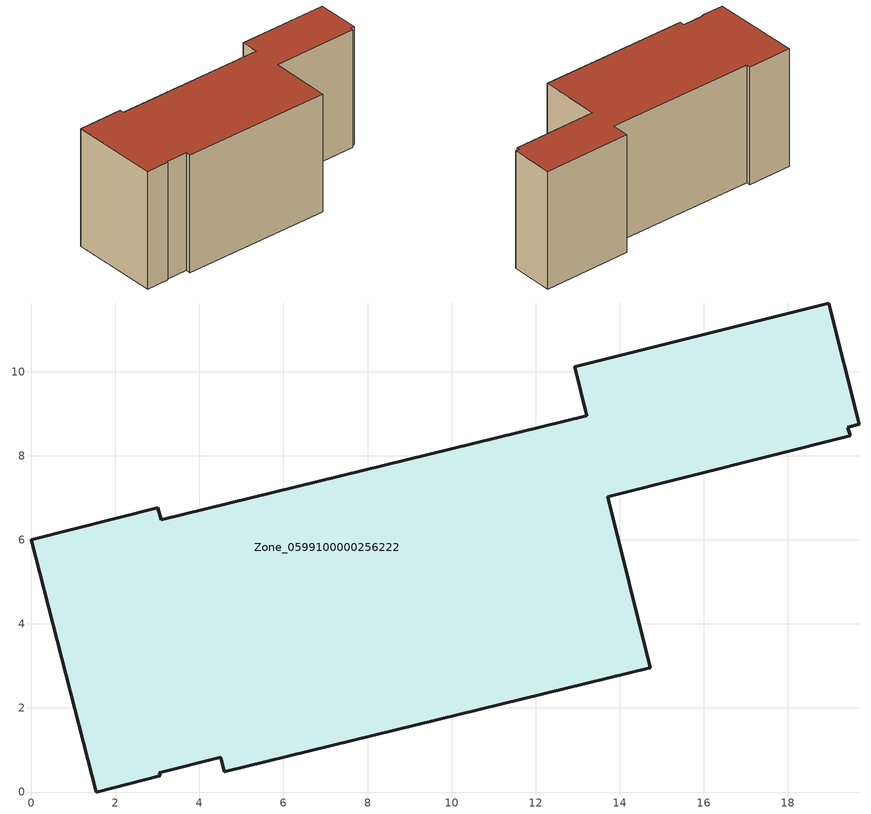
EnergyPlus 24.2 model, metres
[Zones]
Zone_0599100000256222
 floor ground (C_G): 19.48,8.47 13.71,7.02 14.73,2.95 4.59,0.48 4.51,0.82 3.05,0.45 3.06,0.39 1.54,0 0,6 3.01,6.76 3.09,6.47 13.22,8.95 12.93,10.11 18.97,11.63 19.7,8.75 19.43,8.67 z0
 wall outside (C_F): 18.97,11.63 12.93,10.11 13.22,8.95 3.09,6.47 3.01,6.76 0,6 1.54,0 3.06,0.39 3.05,0.45 4.51,0.82 4.59,0.48 14.73,2.95 13.71,7.02 19.48,8.47 19.43,8.67 19.7,8.75 18.97,11.63 z0:8.46
 roof outside (C_R): 19.7,8.75 18.97,11.63 12.93,10.11 13.22,8.95 3.09,6.47 3.01,6.76 0,6 1.54,0 3.06,0.39 3.05,0.45 4.51,0.82 4.59,0.48 14.73,2.95 13.71,7.02 19.48,8.47 19.43,8.67 z8.46
[BUILDING]
Pand.0599100000256222: North Axis=0; Terrain=City; Loads Convergence Tolerance Value=0.04; Temperature Convergence Tolerance Value=0.4; Solar Distribution=FullExterior; Maximum Number of Warmup Days=25; Minimum Number of Warmup Days=1
[Site:Location]
Rotterdam.The.Hague.AP_ZH_NLD Design_Conditions: Latitude=51.96; Longitude=4.45; Time Zone=1; Elevation=-4.5
[SITE:GROUNDTEMPERATURE:BUILDINGSURFACE]
18, 18, 18, 18, 18, 18, 18, 18, 18, 18, 18, 18
[MATERIAL] Thermal Absorptance=0.9; Solar Absorptance=0.7; Visible Absorptance=0.7
Name | Roughness | Thickness | Conductivity | Density | Specific Heat
G.TI.1975-1991 | MediumSmooth | 0.15 | 0.288461 | 540 | 1210
F.TI.1975-1991 | Rough | 0.3 | 0.230769 | 1920 | 840
R.TI.1975-1991 | MediumRough | 0.2 | 0.153846 | 1500 | 1000
[CONSTRUCTION]
C_G: G.TI.1975-1991
C_F: F.TI.1975-1991
C_R: R.TI.1975-1991
[ZONE]
Zone_0599100000256222: Type=1; Multiplier=1; Ceiling Height=Autocalculate; Volume=Autocalculate; Floor Area=autocalculate; Part of Total Floor Area=Yes
[ZONEINFILTRATION:DESIGNFLOWRATE]
Infil_Zone_0599100000256222: Zone or ZoneList or Space or SpaceList=Zone_0599100000256222; Schedule=AlwaysOn; Design Flow Rate Calculation Method=Flow/Area; Flow Rate per Floor Area=0.003; Constant Term Coefficient=1; Temperature Term Coefficient=0; Velocity Term Coefficient=0; Velocity Squared Term Coefficient=0
[HVACTEMPLATE:ZONE:IDEALLOADSAIRSYSTEM]
Zone_0599100000256222: Maximum Heating Supply Air Temperature=50; Minimum Cooling Supply Air Temperature=13; Maximum Heating Supply Air Humidity Ratio=0.0156; Minimum Cooling Supply Air Humidity Ratio=0.0077; Heating Limit=NoLimit; Cooling Limit=NoLimit; Dehumidification Control Type=ConstantSensibleHeatRatio; Cooling Sensible Heat Ratio=0.7; Dehumidification Setpoint=60; Humidification Control Type=None; Humidification Setpoint=30; Outdoor Air Method=None; Outdoor Air Flow Rate per Person=0.00944; Outdoor Air Flow Rate per Zone Floor Area=0; Outdoor Air Flow Rate per Zone=0; Demand Controlled Ventilation Type=None; Outdoor Air Economizer Type=NoEconomizer; Heat Recovery Type=None; Sensible Heat Recovery Effectiveness=0.7; Latent Heat Recovery Effectiveness=0.65
[ZONECONTROL:THERMOSTAT]
ThermostatControl_Zone_0599100000256222: Zone or ZoneList=Zone_0599100000256222; Control Type Schedule=DualSetpointControlType; Control 1=Thermostat_Zone_0599100000256222; Temperature Difference Between Cutout And Setpoint=0
[THERMOSTATSETPOINT:DUALSETPOINT]
Thermostat_Zone_0599100000256222: Heating Setpoint Temperature Schedule=HeatingSetpoint_Zone_0599100000256222; Cooling Setpoint Temperature Schedule=CoolingSetpoint_Zone_0599100000256222
[SCHEDULE:COMPACT]
HeatingSetpoint_Zone_0599100000256222: Through: 12/31, For: AllDays, Until: 24:00, 21
CoolingSetpoint_Zone_0599100000256222: Through: 12/31, For: AllDays, Until: 24:00, 24
DualSetpointControlType: Through: 12/31, For: AllDays, Until: 24:00, 4
AlwaysOn: Through: 12/31, For: AllDays, Until: 24:00, 1
